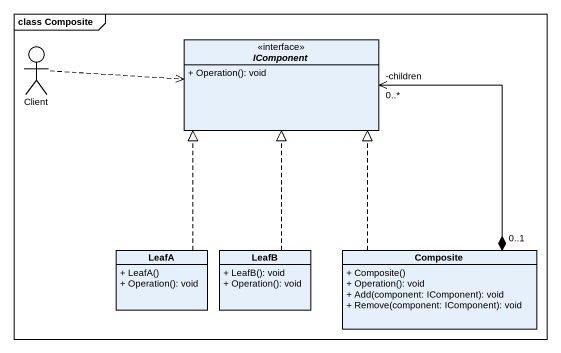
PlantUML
@startuml
mainframe class Composite
allowmixing
hide circle
hide empty members
skinparam classAttributeIconSize 0
actor Client
interface IComponent <<interface>> {
  + Operation(): void
}
class LeafA {
  + LeafA()
  + Operation(): void
}
class LeafB {
  + LeafB(): void
  + Operation(): void
}
class Composite {
  + Composite()
  + Operation(): void
  + Add(component: IComponent): void
  + Remove(component: IComponent): void
}
Client .right.> IComponent
IComponent "-children\n0..*" <--* "0..1" Composite
LeafA .up.|> IComponent
LeafB .up.|> IComponent
Composite .up.|> IComponent
@enduml
